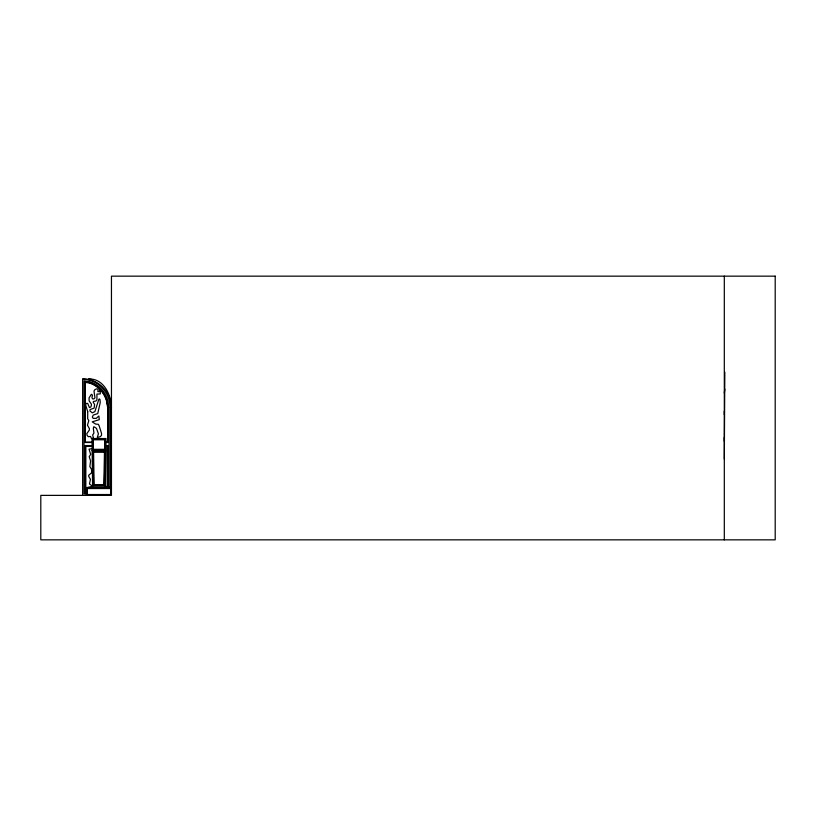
<?xml version="1.0" encoding="UTF-8"?>
<svg xmlns="http://www.w3.org/2000/svg" width="816" height="816" viewBox="0 0 816 816"><rect width="100%" height="100%" fill="white"/><g stroke="black" fill="none" stroke-linecap="round" stroke-linejoin="round"><path stroke-width="1.22" d="M86.465 487.682L111.455 487.682L105.335 486.254L106.029 438.529L92.024 438.529L92.585 486.254L86.465 487.682L86.465 495.373M724.312 441.221L724.312 437.396M724.312 392.945L724.822 389.14M724.312 414.61L724.312 411.142M82.64 379.083L83.711 379.083A29.804 27.775 -90 0 1 110.15 399.779L111.455 407.266L110.384 407.266L109.079 399.779A29.804 27.775 -90 0 0 82.64 379.083L82.64 495.373M92.789 442.15L85.354 442.15L85.354 382.398L88.883 382.877A26.867 25.031 -90 0 1 106.468 400.676L107.661 407.531L107.661 442.15L105.182 442.15M92.687 442.486L85.048 442.486L85.048 382.021L88.954 382.551A27.203 25.347 90 0 1 106.774 400.574L107.977 407.5L107.977 442.486L105.427 442.486M92.687 445.567L85.048 445.567L85.048 492.793M105.427 445.567L107.977 445.567L107.977 487.825M92.116 446.413L85.833 446.413L85.833 491.946M92.024 450.565L106.029 450.565M724.312 459.061L724.822 372.096M92.585 486.254L105.335 486.254M86.527 493.884L84.028 493.884L84.028 380.776L89.209 381.48A28.305 26.367 -90 0 1 107.743 400.238L108.987 407.398L108.987 487.519M92.779 448.494L89.056 449.177L90.698 454.4L89.199 456.644L90.576 460.918L89.872 466.599L91.78 469.843L91.494 472.913L88.689 475.279L88.801 476.564L90.443 479.349L89.444 483.949L92.086 485.897M111.455 407.266L110.466 399.779A29.804 21.083 -90 0 0 90.392 379.083L88.312 379.083A29.804 21.083 -90 0 1 92.545 379.685M724.312 276.155L724.312 539.845M110.384 407.266L110.384 487.825M107.182 446.413L107.182 486.887M87.74 411.743L87.669 418.72L88.801 420.566L87.445 425.207L89.393 428.573L89.342 430.073L86.802 433.653L87.088 435.346L88.261 436.682L90.525 436.489L91.494 438.58L93.432 438.019L92.657 434.979L93.922 433.092L93.361 428.584L93.585 426.901L94.279 426.901L96.482 428.4L98.41 433.857L97.267 437.458L100.246 436.703L101.5 435.377L101.541 433.48L99.134 425.779L98.318 424.289L95.737 424.106L92.198 421.872L99.297 419.648L98.879 415.966L96.247 418.353L93.157 418.353L92.341 417.068L93.259 415.048L97.747 413.579L100.246 402.502L99.98 399.452L99.317 398.912L98.797 399.452L94.901 411.57L92.3 412.845L89.974 411.019L90.025 409.561L94.156 408.112L94.595 404.491L93.146 402.145L93.503 401.421L95.88 401.064L96.931 399.809L96.92 394.097L100.297 393.924L100.225 390.201L99.552 390.201L99.175 391.619L97.838 391.619L98.063 389.324L96.737 388.793L94.87 389.671L93.993 391.088L94.962 397.841L93.922 398.912L92.575 398.912L91.943 397.484L92.524 395.168L91.372 394.281L89.066 397.841L89.128 400.891L91.392 404.124L91.341 405.572L90.79 407.021L89.413 407.561L87.689 403.4L86.333 403.4L85.609 404.848L87.74 411.743M104.468 452.095L103.826 484.724L94.095 484.724L93.585 452.095L104.468 452.095M105.009 451.564L104.356 485.255L93.575 485.255L93.044 451.564L105.009 451.564M775.2 276.155L111.455 276.155L111.455 495.373L40.8 495.373L40.8 539.845L775.2 539.845L775.2 276.155M105.213 439.345L92.84 439.345L92.84 449.749L105.213 449.749L105.213 439.345M104.785 439.773L93.269 439.773L93.269 449.32L104.785 449.32L104.785 439.773M110.599 488.539L87.322 488.539L87.322 494.527L110.599 494.527L110.599 488.539"/></g></svg>
